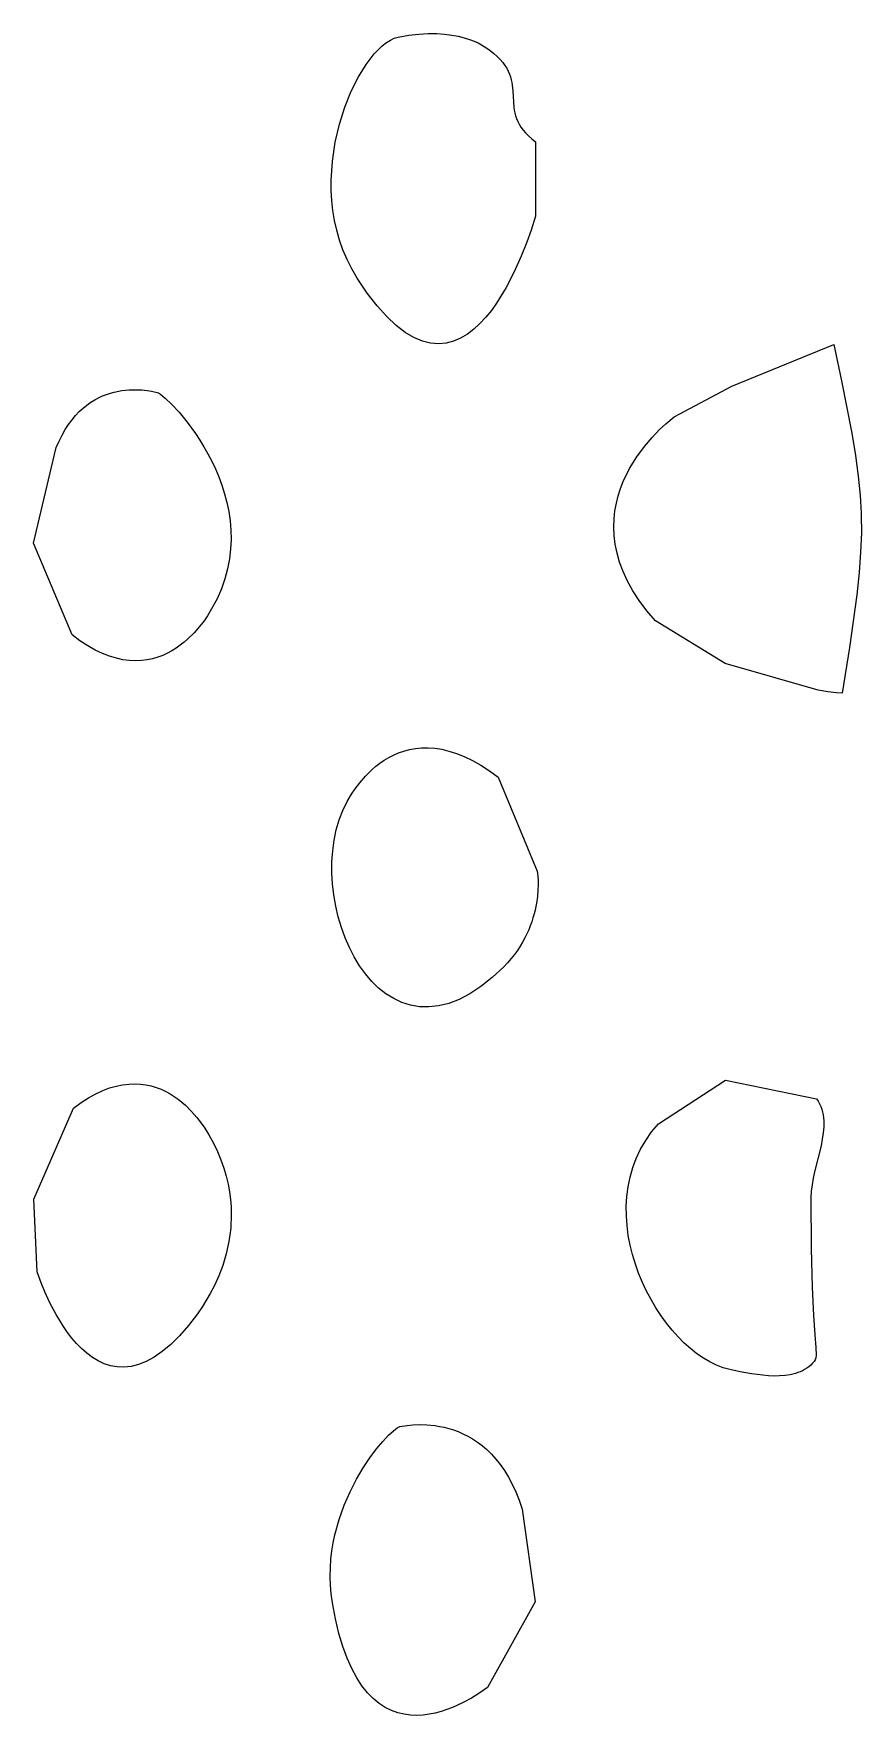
# Model space of a CAD drawing. Header units: millimetres. Extents: x 73 to 173, y -160 to -92.
# Drawn here: x 166.422 to 166.916, y -137.383 to -136.379 of the extents above; entities that cross this region are included whole.
import ezdxf

# ---------------------------------------------------------------- set-up
doc = ezdxf.new("R2010")
doc.units = ezdxf.units.MM
doc.layers.add('F.Silkscreen', color=41, linetype='CONTINUOUS', true_color=0xf2eda1)

msp = doc.modelspace()

# ---------------------------------------------------------------- linework, layer by layer
at = {"layer": 'F.Silkscreen', "linetype": 'CONTINUOUS'}
for p, q in [((166.630005, -136.386237), (166.63243, -136.384341)), ((166.63243, -136.384341), (166.634835, -136.382834)), ((166.634835, -136.382834), (166.637191, -136.381738)), ((166.637191, -136.381738), (166.639483, -136.381066)), ((166.639483, -136.381066), (166.645889, -136.379977)), ((166.645889, -136.379977), (166.651864, -136.379294)), ((166.651864, -136.379294), (166.657396, -136.378985)), ((166.657396, -136.378985), (166.662507, -136.378992)), ((166.662507, -136.378992), (166.667202, -136.37928)), ((166.667202, -136.37928), (166.671492, -136.37981)), ((166.671492, -136.37981), (166.675399, -136.380528)), ((166.675399, -136.380528), (166.678906, -136.381415)), ((166.678906, -136.381415), (166.682057, -136.382411)), ((166.682057, -136.382411), (166.684826, -136.383478)), ((166.684826, -136.383478), (166.687257, -136.384572)), ((166.620309, -136.397392), (166.62512, -136.391144)), ((166.62512, -136.391144), (166.630005, -136.386237)), ((166.687257, -136.384572), (166.689343, -136.385659)), ((166.689343, -136.385659), (166.692523, -136.38761)), ((166.692523, -136.38761), (166.694443, -136.388997)), ((166.694443, -136.388997), (166.696719, -136.390832)), ((166.696719, -136.390832), (166.698707, -136.392644)), ((166.698707, -136.392644), (166.70045, -136.394433)), ((166.615707, -136.404847), (166.620309, -136.397392)), ((166.70045, -136.394433), (166.701952, -136.396206)), ((166.701952, -136.396206), (166.703237, -136.397955)), ((166.703237, -136.397955), (166.704322, -136.399693)), ((166.704322, -136.399693), (166.705223, -136.401412)), ((166.705223, -136.401412), (166.705958, -136.403127)), ((166.705958, -136.403127), (166.706545, -136.40482)), ((166.607612, -136.422801), (166.611426, -136.413372)), ((166.611426, -136.413372), (166.615707, -136.404847)), ((166.706545, -136.40482), (166.70701, -136.4065)), ((166.70701, -136.4065), (166.707366, -136.408179)), ((166.707366, -136.408179), (166.707614, -136.409848)), ((166.707614, -136.409848), (166.707935, -136.41316)), ((166.707935, -136.41316), (166.708107, -136.416467)), ((166.604384, -136.433013), (166.607612, -136.422801)), ((166.708107, -136.416467), (166.708273, -136.419747)), ((166.708273, -136.419747), (166.708574, -136.423055)), ((166.708574, -136.423055), (166.708826, -136.424717)), ((166.601874, -136.443842), (166.604384, -136.433013)), ((166.708826, -136.424717), (166.709162, -136.426378)), ((166.709162, -136.426378), (166.709614, -136.42805)), ((166.709614, -136.42805), (166.710186, -136.429719)), ((166.710186, -136.429719), (166.710903, -136.431414)), ((166.710903, -136.431414), (166.711775, -136.433114)), ((166.711775, -136.433114), (166.712837, -136.434819)), ((166.600192, -136.455145), (166.601874, -136.443842)), ((166.712837, -136.434819), (166.714095, -136.436553)), ((166.714095, -136.436553), (166.715568, -136.438293)), ((166.715568, -136.438293), (166.717275, -136.440053)), ((166.717275, -136.440053), (166.719241, -136.441832)), ((166.719241, -136.441832), (166.72147, -136.443628)), ((166.72147, -136.443628), (166.721524, -136.488077)), ((166.599491, -136.466788), (166.600192, -136.455145)), ((166.599545, -136.472686), (166.599491, -136.466788)), ((166.599889, -136.478625), (166.599545, -136.472686)), ((166.600533, -136.484562), (166.599889, -136.478625)), ((166.601504, -136.490495), (166.600533, -136.484562)), ((166.602816, -136.496407), (166.601504, -136.490495)), ((166.721524, -136.488077), (166.718898, -136.496359)), ((166.604481, -136.502268), (166.602816, -136.496407)), ((166.606515, -136.508073), (166.604481, -136.502268)), ((166.716352, -136.503504), (166.713, -136.511953)), ((166.718898, -136.496359), (166.716352, -136.503504)), ((166.608935, -136.513795), (166.606515, -136.508073)), ((166.611757, -136.519417), (166.608935, -136.513795)), ((166.713, -136.511953), (166.708858, -136.521194)), ((166.615003, -136.524933), (166.611757, -136.519417)), ((166.621053, -136.533913), (166.615003, -136.524933)), ((166.708858, -136.521194), (166.703941, -136.530694)), ((166.626944, -136.541587), (166.621053, -136.533913)), ((166.703941, -136.530694), (166.698258, -136.539916)), ((166.632675, -136.548017), (166.626944, -136.541587)), ((166.695139, -136.544274), (166.691824, -136.548366)), ((166.698258, -136.539916), (166.695139, -136.544274)), ((166.638244, -136.553274), (166.632675, -136.548017)), ((166.643642, -136.557424), (166.638244, -136.553274)), ((166.688327, -136.552128), (166.684657, -136.555506)), ((166.691824, -136.548366), (166.688327, -136.552128)), ((166.648892, -136.560528), (166.643642, -136.557424)), ((166.653969, -136.562639), (166.648892, -136.560528)), ((166.658863, -136.563846), (166.653969, -136.562639)), ((166.663604, -136.564194), (166.658863, -136.563846)), ((166.668169, -136.563769), (166.663604, -136.564194)), ((166.67255, -136.562618), (166.668169, -136.563769)), ((166.676766, -136.560816), (166.67255, -136.562618)), ((166.680801, -136.558421), (166.676766, -136.560816)), ((166.684657, -136.555506), (166.680801, -136.558421)), ((166.838701, -136.589534), (166.899622, -136.564678)), ((166.899622, -136.564678), (166.904238, -136.58628)), ((166.462929, -136.595373), (166.465287, -136.594444)), ((166.465287, -136.594444), (166.467631, -136.593679)), ((166.467631, -136.593679), (166.469936, -136.593057)), ((166.469936, -136.593057), (166.474449, -136.592172)), ((166.474449, -136.592172), (166.478741, -136.591733)), ((166.478741, -136.591733), (166.482736, -136.591641)), ((166.482736, -136.591641), (166.486372, -136.591804)), ((166.486372, -136.591804), (166.489545, -136.592132)), ((166.489545, -136.592132), (166.492204, -136.592541)), ((166.492204, -136.592541), (166.495623, -136.593288)), ((166.495623, -136.593288), (166.496384, -136.593608)), ((166.496384, -136.593608), (166.49744, -136.594284)), ((166.49744, -136.594284), (166.500359, -136.596632)), ((166.804328, -136.607747), (166.838701, -136.589534)), ((166.904238, -136.58628), (166.910414, -136.617687)), ((166.446828, -136.607006), (166.449015, -136.604718)), ((166.449015, -136.604718), (166.451263, -136.602649)), ((166.451263, -136.602649), (166.453551, -136.6008)), ((166.453551, -136.6008), (166.455868, -136.599169)), ((166.455868, -136.599169), (166.45822, -136.597715)), ((166.45822, -136.597715), (166.460575, -136.596454)), ((166.460575, -136.596454), (166.462929, -136.595373)), ((166.500359, -136.596632), (166.504146, -136.60026)), ((166.504146, -136.60026), (166.508591, -136.605072)), ((166.508591, -136.605072), (166.513441, -136.610976)), ((166.440662, -136.615371), (166.442634, -136.612322)), ((166.442634, -136.612322), (166.444698, -136.609543)), ((166.444698, -136.609543), (166.446828, -136.607006)), ((166.513441, -136.610976), (166.518471, -136.617889)), ((166.795463, -136.6157), (166.799272, -136.612077)), ((166.799272, -136.612077), (166.804328, -136.607747)), ((166.435302, -136.626198), (166.43698, -136.622298)), ((166.43698, -136.622298), (166.438773, -136.618697)), ((166.438773, -136.618697), (166.440662, -136.615371)), ((166.518471, -136.617889), (166.520987, -136.621689)), ((166.520987, -136.621689), (166.523456, -136.625717)), ((166.786577, -136.625597), (166.791151, -136.620216)), ((166.791151, -136.620216), (166.795463, -136.6157)), ((166.910414, -136.617687), (166.912645, -136.630977)), ((166.421766, -136.683209), (166.435302, -136.626198)), ((166.523456, -136.625717), (166.525862, -136.62995)), ((166.525862, -136.62995), (166.528161, -136.634366)), ((166.528161, -136.634366), (166.530337, -136.638975)), ((166.77772, -136.638795), (166.782014, -136.631809)), ((166.782014, -136.631809), (166.786577, -136.625597)), ((166.912645, -136.630977), (166.914315, -136.64322)), ((166.530337, -136.638975), (166.53236, -136.643766)), ((166.53236, -136.643766), (166.534192, -136.648694)), ((166.773938, -136.646525), (166.77772, -136.638795)), ((166.914315, -136.64322), (166.915445, -136.654759)), ((166.534192, -136.648694), (166.535816, -136.653795)), ((166.535816, -136.653795), (166.537196, -136.659024)), ((166.769793, -136.659398), (166.770924, -136.654938)), ((166.770924, -136.654938), (166.772312, -136.650649)), ((166.772312, -136.650649), (166.773938, -136.646525)), ((166.915445, -136.654759), (166.91601, -136.665206)), ((166.537196, -136.659024), (166.538298, -136.664388)), ((166.538298, -136.664388), (166.539107, -136.669864)), ((166.768432, -136.668775), (166.768944, -136.664002)), ((166.768944, -136.664002), (166.769793, -136.659398)), ((166.91601, -136.665206), (166.916053, -136.666595)), ((166.539107, -136.669864), (166.539583, -136.675445)), ((166.539583, -136.675445), (166.539701, -136.681119)), ((166.768256, -136.673684), (166.768432, -136.668775)), ((166.768471, -136.678745), (166.768256, -136.673684)), ((166.916053, -136.666595), (166.916134, -136.67706)), ((166.444698, -136.738077), (166.421766, -136.683209)), ((166.539701, -136.681119), (166.539433, -136.686891)), ((166.769107, -136.683935), (166.768471, -136.678745)), ((166.770196, -136.689247), (166.769107, -136.683935)), ((166.916134, -136.67706), (166.915706, -136.688614)), ((166.538748, -136.69272), (166.537619, -136.698621)), ((166.539433, -136.686891), (166.538748, -136.69272)), ((166.771754, -136.694697), (166.770196, -136.689247)), ((166.773838, -136.700266), (166.771754, -136.694697)), ((166.915706, -136.688614), (166.914767, -136.700873)), ((166.536024, -136.70456), (166.533922, -136.710545)), ((166.537619, -136.698621), (166.536024, -136.70456)), ((166.776467, -136.705937), (166.773838, -136.700266)), ((166.914767, -136.700873), (166.913328, -136.714191)), ((166.533922, -136.710545), (166.531283, -136.716562)), ((166.779679, -136.711731), (166.776467, -136.705937)), ((166.783498, -136.717625), (166.779679, -136.711731)), ((166.913328, -136.714191), (166.908958, -136.745674)), ((166.528093, -136.722592), (166.525656, -136.726591)), ((166.531283, -136.716562), (166.528093, -136.722592)), ((166.787951, -136.723615), (166.783498, -136.717625)), ((166.793092, -136.729689), (166.787951, -136.723615)), ((166.52086, -136.733132), (166.517592, -136.736875)), ((166.523546, -136.729649), (166.52086, -136.733132)), ((166.525656, -136.726591), (166.523546, -136.729649)), ((166.834758, -136.755203), (166.793092, -136.729689)), ((166.449442, -136.741571), (166.444698, -136.738077)), ((166.454054, -136.744568), (166.449442, -136.741571)), ((166.458538, -136.747096), (166.454054, -136.744568)), ((166.50936, -136.744299), (166.506944, -136.745992)), ((166.511628, -136.7425), (166.50936, -136.744299)), ((166.513758, -136.740661), (166.511628, -136.7425)), ((166.517592, -136.736875), (166.513758, -136.740661)), ((166.908958, -136.745674), (166.904659, -136.772883)), ((166.462874, -136.749163), (166.458538, -136.747096)), ((166.467089, -136.750811), (166.462874, -136.749163)), ((166.471163, -136.752041), (166.467089, -136.750811)), ((166.475107, -136.752904), (166.471163, -136.752041)), ((166.478905, -136.753407), (166.475107, -136.752904)), ((166.482568, -136.753575), (166.478905, -136.753407)), ((166.486104, -136.753445), (166.482568, -136.753575)), ((166.489495, -136.753029), (166.486104, -136.753445)), ((166.49275, -136.752358), (166.489495, -136.753029)), ((166.49587, -136.751452), (166.49275, -136.752358)), ((166.49884, -136.750337), (166.49587, -136.751452)), ((166.501683, -136.749038), (166.49884, -136.750337)), ((166.504376, -136.747584), (166.501683, -136.749038)), ((166.506944, -136.745992), (166.504376, -136.747584)), ((166.890405, -136.771129), (166.834758, -136.755203)), ((166.896165, -136.771983), (166.890405, -136.771129)), ((166.90124, -136.772592), (166.896165, -136.771983)), ((166.904659, -136.772883), (166.90124, -136.772592)), ((166.646314, -136.806538), (166.649822, -136.805899)), ((166.649822, -136.805899), (166.653501, -136.80554)), ((166.653501, -136.80554), (166.657338, -136.805498)), ((166.657338, -136.805498), (166.66134, -136.80578)), ((166.66134, -136.80578), (166.665496, -136.80642)), ((166.626192, -136.816562), (166.628597, -136.814707)), ((166.628597, -136.814707), (166.631157, -136.812955)), ((166.631157, -136.812955), (166.633869, -136.811319)), ((166.633869, -136.811319), (166.636731, -136.809831)), ((166.636731, -136.809831), (166.639766, -136.808525)), ((166.639766, -136.808525), (166.64296, -136.807418)), ((166.64296, -136.807418), (166.646314, -136.806538)), ((166.665496, -136.80642), (166.669825, -136.807449)), ((166.669825, -136.807449), (166.674314, -136.808876)), ((166.674314, -136.808876), (166.678976, -136.810743)), ((166.678976, -136.810743), (166.683801, -136.813062)), ((166.683801, -136.813062), (166.688791, -136.815884)), ((166.688791, -136.815884), (166.693945, -136.819213)), ((166.616542, -136.826351), (166.619933, -136.822432)), ((166.619933, -136.822432), (166.621869, -136.820447)), ((166.621869, -136.820447), (166.623956, -136.818477)), ((166.623956, -136.818477), (166.626192, -136.816562)), ((166.693945, -136.819213), (166.699266, -136.82307)), ((166.699266, -136.82307), (166.722587, -136.879165)), ((166.609066, -136.837535), (166.611583, -136.833254)), ((166.611583, -136.833254), (166.613758, -136.830024)), ((166.613758, -136.830024), (166.616542, -136.826351)), ((166.604243, -136.848579), (166.606424, -136.842896)), ((166.606424, -136.842896), (166.609066, -136.837535)), ((166.601231, -136.860721), (166.602511, -136.854537)), ((166.602511, -136.854537), (166.604243, -136.848579)), ((166.600374, -136.867085), (166.601231, -136.860721)), ((166.599908, -136.880171), (166.599928, -136.873579)), ((166.599928, -136.873579), (166.600374, -136.867085)), ((166.600276, -136.886794), (166.599908, -136.880171)), ((166.722587, -136.879165), (166.722752, -136.880602)), ((166.722752, -136.880602), (166.722904, -136.882307)), ((166.722904, -136.882307), (166.723004, -136.884567)), ((166.723004, -136.884567), (166.723027, -136.887341)), ((166.601035, -136.893416), (166.600276, -136.886794)), ((166.602175, -136.899991), (166.601035, -136.893416)), ((166.722607, -136.89422), (166.722055, -136.898216)), ((166.72291, -136.890583), (166.722607, -136.89422)), ((166.723027, -136.887341), (166.72291, -136.890583)), ((166.603684, -136.906458), (166.602175, -136.899991)), ((166.605552, -136.91277), (166.603684, -136.906458)), ((166.720658, -136.904758), (166.720015, -136.907042)), ((166.721213, -136.902519), (166.720658, -136.904758)), ((166.721668, -136.900333), (166.721213, -136.902519)), ((166.722055, -136.898216), (166.721668, -136.900333)), ((166.607763, -136.918903), (166.605552, -136.91277)), ((166.71636, -136.916627), (166.715155, -136.919081)), ((166.717449, -136.914182), (166.71636, -136.916627)), ((166.71841, -136.911769), (166.717449, -136.914182)), ((166.719267, -136.909387), (166.71841, -136.911769)), ((166.720015, -136.907042), (166.719267, -136.909387)), ((166.610322, -136.924778), (166.607763, -136.918903)), ((166.613205, -136.93038), (166.610322, -136.924778)), ((166.710678, -136.926512), (166.708887, -136.928979)), ((166.712316, -136.924032), (166.710678, -136.926512)), ((166.713802, -136.921557), (166.712316, -136.924032)), ((166.715155, -136.919081), (166.713802, -136.921557)), ((166.616397, -136.935651), (166.613205, -136.93038)), ((166.619911, -136.940528), (166.616397, -136.935651)), ((166.702535, -136.936272), (166.695633, -136.94271)), ((166.704818, -136.933865), (166.702535, -136.936272)), ((166.70694, -136.931436), (166.704818, -136.933865)), ((166.708887, -136.928979), (166.70694, -136.931436)), ((166.623701, -136.944985), (166.619911, -136.940528)), ((166.627796, -136.94897), (166.623701, -136.944985)), ((166.695633, -136.94271), (166.68888, -136.948073)), ((166.632175, -136.95243), (166.627796, -136.94897)), ((166.636804, -136.955322), (166.632175, -136.95243)), ((166.641699, -136.9576), (166.636804, -136.955322)), ((166.675885, -136.955733), (166.669665, -136.958133)), ((166.682298, -136.952402), (166.675885, -136.955733)), ((166.68888, -136.948073), (166.682298, -136.952402)), ((166.646839, -136.95922), (166.641699, -136.9576)), ((166.652218, -136.960112), (166.646839, -136.95922)), ((166.65782, -136.960277), (166.652218, -136.960112)), ((166.66364, -136.959623), (166.65782, -136.960277)), ((166.669665, -136.958133), (166.66364, -136.959623)), ((166.471113, -137.007533), (166.47492, -137.006753)), ((166.47492, -137.006753), (166.478599, -137.006304)), ((166.478599, -137.006304), (166.482143, -137.006176)), ((166.482143, -137.006176), (166.485558, -137.006345)), ((166.485558, -137.006345), (166.488845, -137.006782)), ((166.488845, -137.006782), (166.492001, -137.007462)), ((166.794985, -137.029985), (166.834912, -137.003943)), ((166.834912, -137.003943), (166.889286, -137.015093)), ((166.45015, -137.017408), (166.454586, -137.014562)), ((166.454586, -137.014562), (166.458917, -137.012174)), ((166.458917, -137.012174), (166.463114, -137.01023)), ((166.463114, -137.01023), (166.46717, -137.008679)), ((166.46717, -137.008679), (166.471113, -137.007533)), ((166.492001, -137.007462), (166.495013, -137.008375)), ((166.495013, -137.008375), (166.497894, -137.009478)), ((166.497894, -137.009478), (166.500647, -137.010763)), ((166.500647, -137.010763), (166.503269, -137.012197)), ((166.503269, -137.012197), (166.505742, -137.013758)), ((166.505742, -137.013758), (166.508093, -137.015427)), ((166.508093, -137.015427), (166.512374, -137.018989)), ((166.889286, -137.015093), (166.890297, -137.0166)), ((166.890297, -137.0166), (166.891161, -137.018151)), ((166.421865, -137.075065), (166.445568, -137.020739)), ((166.445568, -137.020739), (166.45015, -137.017408)), ((166.512374, -137.018989), (166.516108, -137.022676)), ((166.516108, -137.022676), (166.519279, -137.026317)), ((166.519279, -137.026317), (166.521901, -137.029704)), ((166.891161, -137.018151), (166.891886, -137.019748)), ((166.891886, -137.019748), (166.89248, -137.021364)), ((166.89248, -137.021364), (166.892953, -137.02304)), ((166.892953, -137.02304), (166.893301, -137.024739)), ((166.893301, -137.024739), (166.893539, -137.026467)), ((166.893539, -137.026467), (166.893688, -137.028223)), ((166.521901, -137.029704), (166.523944, -137.032683)), ((166.523944, -137.032683), (166.526343, -137.036557)), ((166.526343, -137.036557), (166.529113, -137.041635)), ((166.78731, -137.040025), (166.790887, -137.03491)), ((166.790887, -137.03491), (166.794985, -137.029985)), ((166.893387, -137.035514), (166.892819, -137.03929)), ((166.893696, -137.031822), (166.893387, -137.035514)), ((166.893688, -137.028223), (166.893732, -137.030012)), ((166.893732, -137.030012), (166.893696, -137.031822)), ((166.529113, -137.041635), (166.531532, -137.046653)), ((166.531532, -137.046653), (166.533591, -137.051606)), ((166.781705, -137.050718), (166.784264, -137.045302)), ((166.784264, -137.045302), (166.78731, -137.040025)), ((166.892054, -137.043125), (166.88823, -137.058727)), ((166.892819, -137.03929), (166.892054, -137.043125)), ((166.533591, -137.051606), (166.535333, -137.056488)), ((166.535333, -137.056488), (166.536759, -137.061304)), ((166.778016, -137.061901), (166.779635, -137.056255)), ((166.779635, -137.056255), (166.781705, -137.050718)), ((166.536759, -137.061304), (166.537894, -137.066036)), ((166.537894, -137.066036), (166.538747, -137.070685)), ((166.776842, -137.067622), (166.778016, -137.061901)), ((166.886692, -137.06647), (166.886215, -137.070265)), ((166.887374, -137.062625), (166.886692, -137.06647)), ((166.88823, -137.058727), (166.887374, -137.062625)), ((166.423812, -137.118402), (166.421865, -137.075065)), ((166.538747, -137.070685), (166.539345, -137.075247)), ((166.539345, -137.075247), (166.539694, -137.079718)), ((166.775735, -137.079217), (166.776086, -137.073394)), ((166.776086, -137.073394), (166.776842, -137.067622)), ((166.886215, -137.070265), (166.886021, -137.073997)), ((166.886021, -137.073997), (166.886123, -137.104566)), ((166.539811, -137.084072), (166.539452, -137.09247)), ((166.539694, -137.079718), (166.539811, -137.084072)), ((166.775781, -137.085062), (166.775735, -137.079217)), ((166.776193, -137.0909), (166.775781, -137.085062)), ((166.539452, -137.09247), (166.538389, -137.100393)), ((166.776947, -137.096712), (166.776193, -137.0909)), ((166.778041, -137.102495), (166.776947, -137.096712)), ((166.538389, -137.100393), (166.536753, -137.107813)), ((166.779448, -137.108198), (166.778041, -137.102495)), ((166.886123, -137.104566), (166.886712, -137.127687)), ((166.534699, -137.114674), (166.532338, -137.120938)), ((166.536753, -137.107813), (166.534699, -137.114674)), ((166.781145, -137.113837), (166.779448, -137.108198)), ((166.783125, -137.119353), (166.781145, -137.113837)), ((166.426221, -137.124974), (166.423812, -137.118402)), ((166.428506, -137.130486), (166.426221, -137.124974)), ((166.529831, -137.126551), (166.527289, -137.131487)), ((166.532338, -137.120938), (166.529831, -137.126551)), ((166.785351, -137.124747), (166.783125, -137.119353)), ((166.787825, -137.130006), (166.785351, -137.124747)), ((166.431505, -137.136946), (166.428506, -137.130486)), ((166.435198, -137.143966), (166.431505, -137.136946)), ((166.527289, -137.131487), (166.522709, -137.139112)), ((166.790528, -137.13509), (166.787825, -137.130006)), ((166.793432, -137.139996), (166.790528, -137.13509)), ((166.886712, -137.127687), (166.887542, -137.144489)), ((166.439595, -137.15113), (166.435198, -137.143966)), ((166.519671, -137.143476), (166.514181, -137.150592)), ((166.522709, -137.139112), (166.519671, -137.143476)), ((166.796512, -137.144689), (166.793432, -137.139996)), ((166.799767, -137.14915), (166.796512, -137.144689)), ((166.887542, -137.144489), (166.888381, -137.156094)), ((166.442046, -137.154645), (166.439595, -137.15113)), ((166.444663, -137.158046), (166.442046, -137.154645)), ((166.508835, -137.156715), (166.503646, -137.161869)), ((166.514181, -137.150592), (166.508835, -137.156715)), ((166.803172, -137.153371), (166.799767, -137.14915)), ((166.806704, -137.15732), (166.803172, -137.153371)), ((166.810353, -137.160979), (166.806704, -137.15732)), ((166.888381, -137.156094), (166.88899, -137.163635)), ((166.44746, -137.161298), (166.444663, -137.158046)), ((166.450417, -137.164327), (166.44746, -137.161298)), ((166.453546, -137.167098), (166.450417, -137.164327)), ((166.456835, -137.169563), (166.453546, -137.167098)), ((166.498601, -137.166117), (166.493715, -137.169501)), ((166.503646, -137.161869), (166.498601, -137.166117)), ((166.814091, -137.164336), (166.810353, -137.160979)), ((166.81791, -137.16735), (166.814091, -137.164336)), ((166.821782, -137.170018), (166.81791, -137.16735)), ((166.88899, -137.163635), (166.889123, -137.168238)), ((166.460293, -137.171663), (166.456835, -137.169563)), ((166.463907, -137.173354), (166.460293, -137.171663)), ((166.467688, -137.174584), (166.463907, -137.173354)), ((166.471632, -137.1753), (166.467688, -137.174584)), ((166.475726, -137.175467), (166.471632, -137.1753)), ((166.479988, -137.175013), (166.475726, -137.175467)), ((166.484417, -137.173905), (166.479988, -137.175013)), ((166.488982, -137.172084), (166.484417, -137.173905)), ((166.493715, -137.169501), (166.488982, -137.172084)), ((166.825694, -137.172316), (166.821782, -137.170018)), ((166.829628, -137.174221), (166.825694, -137.172316)), ((166.833567, -137.175714), (166.829628, -137.174221)), ((166.837487, -137.176769), (166.833567, -137.175714)), ((166.843793, -137.178097), (166.837487, -137.176769)), ((166.880946, -137.177517), (166.87958, -137.178145)), ((166.882267, -137.176817), (166.880946, -137.177517)), ((166.883542, -137.176021), (166.882267, -137.176817)), ((166.884767, -137.175143), (166.883542, -137.176021)), ((166.885936, -137.17418), (166.884767, -137.175143)), ((166.887043, -137.173118), (166.885936, -137.17418)), ((166.887942, -137.172084), (166.887043, -137.173118)), ((166.88856, -137.171018), (166.887942, -137.172084)), ((166.888947, -137.169781), (166.88856, -137.171018)), ((166.889123, -137.168238), (166.888947, -137.169781)), ((166.850446, -137.179316), (166.843793, -137.178097)), ((166.853842, -137.179842), (166.850446, -137.179316)), ((166.85725, -137.180255), (166.853842, -137.179842)), ((166.860654, -137.180537), (166.85725, -137.180255)), ((166.864015, -137.180684), (166.860654, -137.180537)), ((166.867333, -137.180634), (166.864015, -137.180684)), ((166.87057, -137.180384), (166.867333, -137.180634)), ((166.873702, -137.179905), (166.87057, -137.180384)), ((166.875235, -137.179567), (166.873702, -137.179905)), ((166.876713, -137.179159), (166.875235, -137.179567)), ((166.878164, -137.178692), (166.876713, -137.179159)), ((166.87958, -137.178145), (166.878164, -137.178692)), ((166.630329, -137.219705), (166.633714, -137.216078)), ((166.633714, -137.216078), (166.636622, -137.213369)), ((166.636622, -137.213369), (166.638914, -137.21163)), ((166.638914, -137.21163), (166.640463, -137.210898)), ((166.640463, -137.210898), (166.644814, -137.210224)), ((166.644814, -137.210224), (166.648153, -137.2099)), ((166.648153, -137.2099), (166.652132, -137.209743)), ((166.652132, -137.209743), (166.656653, -137.209841)), ((166.656653, -137.209841), (166.661628, -137.210327)), ((166.661628, -137.210327), (166.664259, -137.210744)), ((166.664259, -137.210744), (166.666935, -137.211298)), ((166.666935, -137.211298), (166.6697, -137.211999)), ((166.6697, -137.211999), (166.6725, -137.212866)), ((166.6725, -137.212866), (166.675337, -137.213918)), ((166.675337, -137.213918), (166.678195, -137.215145)), ((166.678195, -137.215145), (166.681065, -137.216581)), ((166.681065, -137.216581), (166.683935, -137.218243)), ((166.622618, -137.229503), (166.626577, -137.224196)), ((166.626577, -137.224196), (166.630329, -137.219705)), ((166.683935, -137.218243), (166.686794, -137.220132)), ((166.686794, -137.220132), (166.689627, -137.222272)), ((166.689627, -137.222272), (166.692412, -137.22467)), ((166.692412, -137.22467), (166.695142, -137.22734)), ((166.695142, -137.22734), (166.697813, -137.230299)), ((166.614564, -137.242362), (166.618569, -137.23558)), ((166.618569, -137.23558), (166.622618, -137.229503)), ((166.697813, -137.230299), (166.700397, -137.233549)), ((166.700397, -137.233549), (166.702909, -137.237122)), ((166.702909, -137.237122), (166.705309, -137.241036)), ((166.610748, -137.249803), (166.614564, -137.242362)), ((166.705309, -137.241036), (166.707584, -137.245282)), ((166.707584, -137.245282), (166.70975, -137.249891)), ((166.604183, -137.26648), (166.607238, -137.257863)), ((166.607238, -137.257863), (166.610748, -137.249803)), ((166.70975, -137.249891), (166.711768, -137.254867)), ((166.711768, -137.254867), (166.713627, -137.260219)), ((166.601699, -137.275605), (166.604183, -137.26648)), ((166.713627, -137.260219), (166.721326, -137.315623)), ((166.600729, -137.280341), (166.601699, -137.275605)), ((166.59936, -137.290143), (166.599934, -137.28519)), ((166.599934, -137.28519), (166.600729, -137.280341)), ((166.598919, -137.300331), (166.599017, -137.295188)), ((166.599017, -137.295188), (166.59936, -137.290143)), ((166.599073, -137.305549), (166.598919, -137.300331)), ((166.599508, -137.310839), (166.599073, -137.305549)), ((166.600245, -137.316201), (166.599508, -137.310839)), ((166.602035, -137.325762), (166.600245, -137.316201)), ((166.721326, -137.315623), (166.692847, -137.366639)), ((166.604102, -137.334423), (166.602035, -137.325762)), ((166.606424, -137.342237), (166.604102, -137.334423)), ((166.608979, -137.349232), (166.606424, -137.342237)), ((166.61175, -137.35546), (166.608979, -137.349232)), ((166.614714, -137.360939), (166.61175, -137.35546)), ((166.617866, -137.365712), (166.614714, -137.360939)), ((166.62116, -137.36984), (166.617866, -137.365712)), ((166.692847, -137.366639), (166.687647, -137.370309)), ((166.624585, -137.373331), (166.62116, -137.36984)), ((166.628132, -137.376232), (166.624585, -137.373331)), ((166.631754, -137.37858), (166.628132, -137.376232)), ((166.635457, -137.380414), (166.631754, -137.37858)), ((166.677982, -137.375917), (166.671902, -137.378694)), ((166.683287, -137.373015), (166.677982, -137.375917)), ((166.687647, -137.370309), (166.683287, -137.373015)), ((166.639215, -137.381777), (166.635457, -137.380414)), ((166.64301, -137.382686), (166.639215, -137.381777)), ((166.646798, -137.383202), (166.64301, -137.382686)), ((166.650577, -137.383362), (166.646798, -137.383202)), ((166.654325, -137.383186), (166.650577, -137.383362)), ((166.658028, -137.38271), (166.654325, -137.383186)), ((166.661655, -137.381993), (166.658028, -137.38271)), ((166.665188, -137.381066), (166.661655, -137.381993)), ((166.668614, -137.379952), (166.665188, -137.381066)), ((166.671902, -137.378694), (166.668614, -137.379952))]:
    msp.add_line(p, q, dxfattribs=at)

doc.saveas('drawing.dxf')
